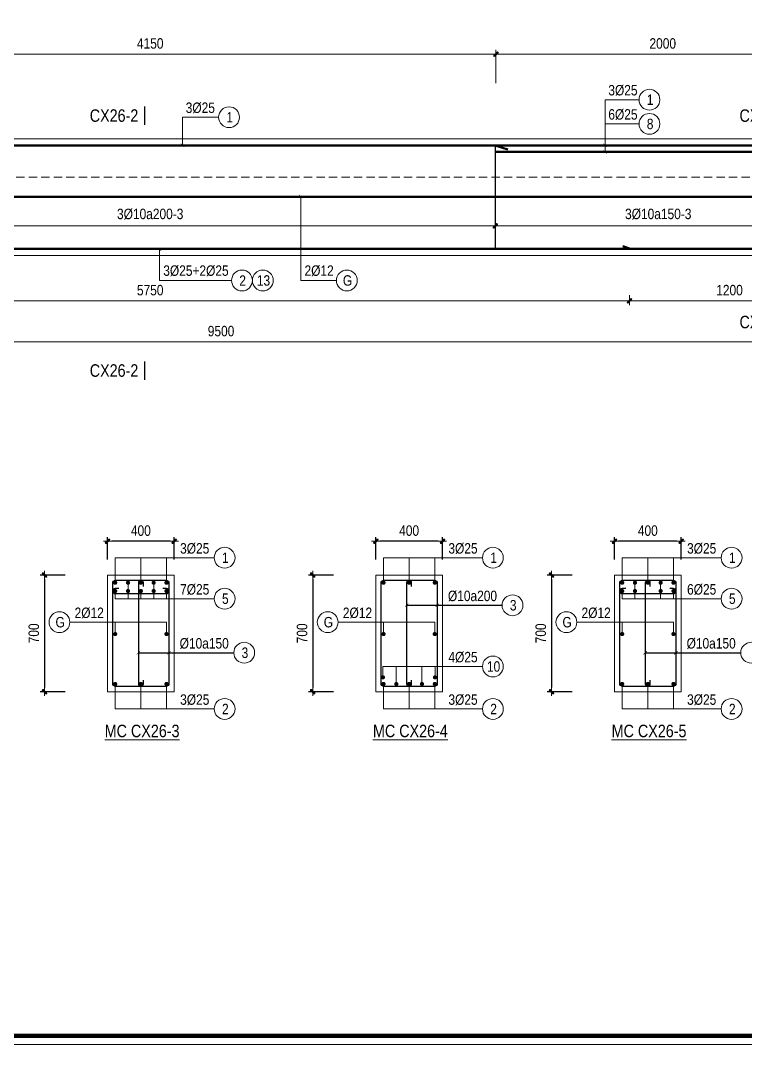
# Model space of a CAD drawing. Header units: millimetres. Extents: x 397144 to 8960116, y 345581 to 674207.
# Drawn here: x 4965183 to 4969532, y 602485 to 608630 of the extents above; entities that cross this region are included whole.
import ezdxf
from ezdxf.enums import TextEntityAlignment as Align
from ezdxf.xclip import XClip

# ---------------------------------------------------------------- set-up
doc = ezdxf.new("R2010")
doc.units = ezdxf.units.MM
doc.header["$XCLIPFRAME"] = 0
doc.header["$PDSIZE"] = -10
doc.linetypes.add('HIDDEN', pattern=[0.375, 0.25, -0.125])
doc.layers.get('0').update_dxf_attribs({"linetype": 'CONTINUOUS'})
doc.layers.get('Defpoints').update_dxf_attribs({"color": 12, "linetype": 'CONTINUOUS'})
for name, color, linetype, lineweight in [('CDAI', 8, 'CONTINUOUS', 30), ('CTHEP', 2, 'CONTINUOUS', 50), ('DBAO', 3, 'CONTINUOUS', 20), ('DGIONG', 4, 'CONTINUOUS', 13), ('KTH', 150, 'CONTINUOUS', 5), ('Net khuat', 8, 'HIDDEN', 13), ('STICK', 1, 'CONTINUOUS', 9), ('TEXT', 7, 'CONTINUOUS', 15)]:
    doc.layers.add(name, color=color, linetype=linetype, lineweight=lineweight)
doc.styles.add('Star-HelCon', font='VHELVCN_0.TTF')
doc.styles.add('TTP-HelCon', font='VHELVCN_0.TTF')
doc.styles.add('VNI-HELVE-CONDENSE', font='VHELVCN_0.TTF')
doc.dimstyles.new('kc-25', dxfattribs={"dimtxt": 62.5, "dimasz": 20, "dimexe": 20, "dimexo": 50, "dimgap": 25, "dimtad": 3, "dimdec": 0, "dimzin": 0, "dimdsep": 46, "dimtxsty": 'VNI-HELVE-CONDENSE', "dimblk": 'DIM', "dimcen": 2.5, "dimclrd": 256, "dimclre": 154, "dimclrt": 7, "dimaunit": 1, "dimadec": 0, "dimazin": 0, "dimtfac": 1, "dimtdec": 0, "dimtix": 1, "dimtmove": 0, "dimatfit": 3, "dimldrblk": 'DOT', "dimfxl": 1, "dimtolj": 1, "dimtzin": 0, "dimarcsym": 0})
doc.dimstyles.new('TTP-25', dxfattribs={"dimscale": 25, "dimtxt": 2.5, "dimasz": 1, "dimexe": 1, "dimexo": 1, "dimgap": 0.09, "dimtad": 0, "dimdec": 4, "dimrnd": 5, "dimzin": 9, "dimdsep": 46, "dimtxsty": 'TTP-HelCon', "dimblk": 'Stick1', "dimcen": 0.09, "dimdle": 1.5, "dimclrd": 256, "dimclre": 256, "dimclrt": 7, "dimadec": 0, "dimazin": 0, "dimtfac": 1, "dimtdec": 4, "dimtmove": 0, "dimatfit": 3, "dimldrblk": '_ArchTick1', "dimfxl": 1, "dimtvp": 1, "dimtolj": 1, "dimtzin": 0, "dimarcsym": 0})

# ---------------------------------------------------------------- blocks, each defined once
blk = doc.blocks.new('CHG_XX_Khung ten')
blk.add_lwpolyline([(15, 579), (826, 579), (826, 15), (15, 15)], close=True)
at = {"color": 4, "linetype": 'Continuous', "const_width": 1}
blk.add_lwpolyline([(17, 577), (824, 577), (824, 17), (17, 17)], close=True, dxfattribs=at)
blk = doc.blocks.new('Stick1')
at = {"layer": 'STICK'}
h = blk.add_hatch(color=256, dxfattribs=at)
edge = h.paths.add_edge_path()
edge.add_line((0.3, 0.5), (-0.5, -0.3))
edge.add_arc((-0.4, -0.4), 0.141, 135, 315)
edge.add_line((-0.3, -0.5), (0.5, 0.3))
edge.add_arc((0.4, 0.4), 0.141, 315, 495)
blk.add_line((1, 0), (-1, 0), dxfattribs=at)
blk.add_lwpolyline([(0.3, 0.5), (-0.5, -0.3, 1), (-0.3, -0.5), (0.5, 0.3, 1), (0.3, 0.5, 1)], format="xyb", dxfattribs=at)
blk = doc.blocks.new('*D1472')
at = {"layer": 'Defpoints', "color": 0, "ltscale": 500, "transparency": 16777216}
for p in [(4965705.2, 605504.8), (4965705.2, 605371.5), (4966105.2, 605371.5)]:
    blk.add_point(p, dxfattribs=at)
at = {"layer": 'KTH', "lineweight": -2, "ltscale": 500, "transparency": 16777216}
for p, q in [((4965705.2, 605396.5), (4965705.2, 605529.8)), ((4966105.2, 605396.5), (4966105.2, 605529.8)), ((4966080.2, 605504.8), (4965730.2, 605504.8))]:
    blk.add_line(p, q, dxfattribs=at)
at = {"layer": 'KTH', "lineweight": -2, "ltscale": 500, "transparency": 16777216, "xscale": 25, "yscale": 25, "zscale": 25, "rotation": 180}
blk.add_blockref('Stick1', (4965705.2, 605504.8), dxfattribs=at)
at = {"layer": 'KTH', "lineweight": -2, "ltscale": 500, "transparency": 16777216, "xscale": 25, "yscale": 25, "zscale": 25}
blk.add_blockref('Stick1', (4966105.2, 605504.8), dxfattribs=at)
at = {"layer": 'KTH', "color": 7, "ltscale": 500, "transparency": 16777216, "insert": (4965905.2, 605568.6), "char_height": 62.5, "attachment_point": 5, "style": 'TTP-HelCon'}
blk.add_mtext('\\A1;400', dxfattribs=at)
blk = doc.blocks.new('_ArchTick1')
at = {"color": 0, "const_width": 3.81}
blk.add_lwpolyline([(-12.7, -12.7), (12.7, 12.7)], dxfattribs=at)
blk = doc.blocks.new('*D1473')
at = {"layer": 'Defpoints', "color": 0, "ltscale": 500, "transparency": 16777216}
for p in [(4965476.8, 605302.5), (4965327, 604602.5), (4965476.8, 604602.5)]:
    blk.add_point(p, dxfattribs=at)
at = {"layer": 'KTH', "lineweight": -2, "ltscale": 500, "transparency": 16777216}
for p, q in [((4965451.8, 605302.5), (4965302, 605302.5)), ((4965327, 605277.5), (4965327, 604627.5)), ((4965451.8, 604602.5), (4965302, 604602.5))]:
    blk.add_line(p, q, dxfattribs=at)
at = {"layer": 'KTH', "lineweight": -2, "ltscale": 500, "transparency": 16777216, "xscale": 25, "yscale": 25, "zscale": 25}
for p, rotation in [((4965327, 605302.5), 90), ((4965327, 604602.5), 270)]:
    blk.add_blockref('Stick1', p, dxfattribs=dict(at, rotation=rotation))
at = {"layer": 'KTH', "color": 7, "ltscale": 500, "transparency": 16777216, "insert": (4965263.1, 604952.5), "char_height": 62.5, "attachment_point": 5, "rotation": 90, "style": 'TTP-HelCon'}
blk.add_mtext('\\A1;700', dxfattribs=at)
blk = doc.blocks.new('DIM')
h = blk.add_hatch(color=1)
h.paths.add_polyline_path([(0.49, 0.29, 1), (0.29, 0.49), (-0.19, 0), (0.19, 0)])
h.paths.add_polyline_path([(0.19, 0), (-0.19, 0), (-0.49, -0.29, 1), (-0.29, -0.49)])
at = {"color": 9}
for p, q in [((-0.19, 0), (-1.5, 0)), ((0.19, 0), (1.5, 0))]:
    blk.add_line(p, q, dxfattribs=at)
at = {"color": 1}
for p, q in [((-0.49, -0.29), (0.29, 0.49)), ((-0.29, -0.49), (0.49, 0.29)), ((-0.19, 0), (0.19, 0))]:
    blk.add_line(p, q, dxfattribs=at)
blk.add_arc((-0.39, -0.39), 0.138, 135, 315, dxfattribs=at)
blk = doc.blocks.new('*D1474')
at = {"layer": 'Defpoints', "color": 0, "ltscale": 500, "transparency": 16777216}
for p in [(4968746.1, 605504.8), (4968746.1, 605371.5), (4969146.1, 605371.5)]:
    blk.add_point(p, dxfattribs=at)
at = {"layer": 'KTH', "lineweight": -2, "ltscale": 500, "transparency": 16777216}
for p, q in [((4968746.1, 605396.5), (4968746.1, 605529.8)), ((4969146.1, 605396.5), (4969146.1, 605529.8)), ((4969121.1, 605504.8), (4968771.1, 605504.8))]:
    blk.add_line(p, q, dxfattribs=at)
at = {"layer": 'KTH', "lineweight": -2, "ltscale": 500, "transparency": 16777216, "xscale": 25, "yscale": 25, "zscale": 25, "rotation": 180}
blk.add_blockref('Stick1', (4968746.1, 605504.8), dxfattribs=at)
at = {"layer": 'KTH', "lineweight": -2, "ltscale": 500, "transparency": 16777216, "xscale": 25, "yscale": 25, "zscale": 25}
blk.add_blockref('Stick1', (4969146.1, 605504.8), dxfattribs=at)
at = {"layer": 'KTH', "color": 7, "ltscale": 500, "transparency": 16777216, "insert": (4968946.1, 605568.6), "char_height": 62.5, "attachment_point": 5, "style": 'TTP-HelCon'}
blk.add_mtext('\\A1;400', dxfattribs=at)
blk = doc.blocks.new('*D1475')
at = {"layer": 'Defpoints', "color": 0, "ltscale": 500, "transparency": 16777216}
for p in [(4968517.7, 605302.5), (4968367.9, 604602.5), (4968517.7, 604602.5)]:
    blk.add_point(p, dxfattribs=at)
at = {"layer": 'KTH', "lineweight": -2, "ltscale": 500, "transparency": 16777216}
for p, q in [((4968492.7, 605302.5), (4968342.9, 605302.5)), ((4968367.9, 605277.5), (4968367.9, 604627.5)), ((4968492.7, 604602.5), (4968342.9, 604602.5))]:
    blk.add_line(p, q, dxfattribs=at)
at = {"layer": 'KTH', "lineweight": -2, "ltscale": 500, "transparency": 16777216, "xscale": 25, "yscale": 25, "zscale": 25}
for p, rotation in [((4968367.9, 605302.5), 90), ((4968367.9, 604602.5), 270)]:
    blk.add_blockref('Stick1', p, dxfattribs=dict(at, rotation=rotation))
at = {"layer": 'KTH', "color": 7, "ltscale": 500, "transparency": 16777216, "insert": (4968304, 604952.5), "char_height": 62.5, "attachment_point": 5, "rotation": 90, "style": 'TTP-HelCon'}
blk.add_mtext('\\A1;700', dxfattribs=at)
blk = doc.blocks.new('*D8526')
at = {"layer": 'Defpoints', "color": 0, "transparency": 16777216}
for p in [(5088351.6, 546752.8), (5090306.6, 546670.4), (5088351.6, 546612.9)]:
    blk.add_point(p, dxfattribs=at)
at = {"layer": 'KTH', "lineweight": -2, "transparency": 16777216}
for p, q in [((5088351.6, 546727.8), (5088351.6, 546587.9)), ((5090281.6, 546612.9), (5088376.6, 546612.9)), ((5090306.6, 546645.4), (5090306.6, 546587.9))]:
    blk.add_line(p, q, dxfattribs=at)
at = {"layer": 'KTH', "lineweight": -2, "transparency": 16777216, "xscale": 25, "yscale": 25, "zscale": 25, "rotation": 180}
blk.add_blockref('Stick1', (5088351.6, 546612.9), dxfattribs=at)
at = {"layer": 'KTH', "lineweight": -2, "transparency": 16777216, "xscale": 25, "yscale": 25, "zscale": 25}
blk.add_blockref('Stick1', (5090306.6, 546612.9), dxfattribs=at)
at = {"layer": 'KTH', "color": 7, "transparency": 16777216, "insert": (5089329.1, 546682.8), "char_height": 62.5, "attachment_point": 5, "style": 'TTP-HelCon'}
blk.add_mtext('\\A1;3Þ10a150-3', dxfattribs=at)
blk = doc.blocks.new('*D8533')
at = {"layer": 'Defpoints', "color": 0, "transparency": 16777216}
for p in [(5090356.6, 547642.7), (5088355.6, 547453.7), (5090356.6, 547453.7)]:
    blk.add_point(p, dxfattribs=at)
at = {"layer": 'KTH', "lineweight": -2, "transparency": 16777216}
for p, q in [((5088355.6, 547478.7), (5088355.6, 547667.7)), ((5088380.6, 547642.7), (5090331.6, 547642.7)), ((5090356.6, 547478.7), (5090356.6, 547667.7))]:
    blk.add_line(p, q, dxfattribs=at)
at = {"layer": 'KTH', "lineweight": -2, "transparency": 16777216, "xscale": 25, "yscale": 25, "zscale": 25, "rotation": 180}
blk.add_blockref('Stick1', (5088355.6, 547642.7), dxfattribs=at)
at = {"layer": 'KTH', "lineweight": -2, "transparency": 16777216, "xscale": 25, "yscale": 25, "zscale": 25}
blk.add_blockref('Stick1', (5090356.6, 547642.7), dxfattribs=at)
at = {"layer": 'KTH', "color": 7, "transparency": 16777216, "insert": (5089356.1, 547706.5), "char_height": 62.5, "attachment_point": 5, "style": 'TTP-HelCon'}
blk.add_mtext('\\A1;2000', dxfattribs=at)
blk = doc.blocks.new('*D8537')
at = {"layer": 'Defpoints', "color": 0, "transparency": 16777216}
for p in [(5084211.6, 546752.9), (5088351.6, 546752.8), (5088351.6, 546612.8)]:
    blk.add_point(p, dxfattribs=at)
at = {"layer": 'KTH', "lineweight": -2, "transparency": 16777216}
for p, q in [((5084211.6, 546727.9), (5084211.6, 546587.8)), ((5088351.6, 546727.8), (5088351.6, 546587.8)), ((5084236.6, 546612.8), (5088326.6, 546612.8))]:
    blk.add_line(p, q, dxfattribs=at)
at = {"layer": 'KTH', "lineweight": -2, "transparency": 16777216, "xscale": 25, "yscale": 25, "zscale": 25, "rotation": 180}
blk.add_blockref('Stick1', (5084211.6, 546612.8), dxfattribs=at)
at = {"layer": 'KTH', "lineweight": -2, "transparency": 16777216, "xscale": 25, "yscale": 25, "zscale": 25}
blk.add_blockref('Stick1', (5088351.6, 546612.8), dxfattribs=at)
at = {"layer": 'KTH', "color": 7, "transparency": 16777216, "insert": (5086281.6, 546682.7), "char_height": 62.5, "attachment_point": 5, "style": 'TTP-HelCon'}
blk.add_mtext('\\A1;3Þ10a200-3', dxfattribs=at)
blk = doc.blocks.new('*D8539')
at = {"layer": 'Defpoints', "color": 0, "transparency": 16777216}
for p in [(5088355.6, 547642.8), (5084207.6, 547453.8), (5088355.6, 547442.8)]:
    blk.add_point(p, dxfattribs=at)
at = {"layer": 'KTH', "lineweight": -2, "transparency": 16777216}
for p, q in [((5084207.6, 547478.8), (5084207.6, 547667.8)), ((5084232.6, 547642.8), (5088330.6, 547642.8)), ((5088355.6, 547467.8), (5088355.6, 547667.8))]:
    blk.add_line(p, q, dxfattribs=at)
at = {"layer": 'KTH', "lineweight": -2, "transparency": 16777216, "xscale": 25, "yscale": 25, "zscale": 25, "rotation": 180}
blk.add_blockref('Stick1', (5084207.6, 547642.8), dxfattribs=at)
at = {"layer": 'KTH', "lineweight": -2, "transparency": 16777216, "xscale": 25, "yscale": 25, "zscale": 25}
blk.add_blockref('Stick1', (5088355.6, 547642.8), dxfattribs=at)
at = {"layer": 'KTH', "color": 7, "transparency": 16777216, "insert": (5086281.6, 547706.6), "char_height": 62.5, "attachment_point": 5, "style": 'TTP-HelCon'}
blk.add_mtext('\\A1;4150', dxfattribs=at)
blk = doc.blocks.new('*D1582')
at = {"layer": 'Defpoints', "color": 0, "transparency": 16777216}
for p in [(5091456.6, 546114.4), (5081956.6, 546013.3), (5091456.6, 545916.4)]:
    blk.add_point(p, dxfattribs=at)
at = {"layer": 'KTH', "lineweight": -2, "transparency": 16777216}
for p, q in [((5091456.6, 546089.4), (5091456.6, 545891.4)), ((5081956.6, 545988.3), (5081956.6, 545891.4)), ((5081981.6, 545916.4), (5091431.6, 545916.4))]:
    blk.add_line(p, q, dxfattribs=at)
at = {"layer": 'KTH', "lineweight": -2, "transparency": 16777216, "xscale": 25, "yscale": 25, "zscale": 25, "rotation": 180}
blk.add_blockref('Stick1', (5081956.6, 545916.4), dxfattribs=at)
at = {"layer": 'KTH', "lineweight": -2, "transparency": 16777216, "xscale": 25, "yscale": 25, "zscale": 25}
blk.add_blockref('Stick1', (5091456.6, 545916.4), dxfattribs=at)
at = {"layer": 'KTH', "color": 7, "transparency": 16777216, "insert": (5086706.6, 545980.3), "char_height": 62.5, "attachment_point": 5, "style": 'TTP-HelCon'}
blk.add_mtext('\\A1;9500', dxfattribs=at)
blk = doc.blocks.new('*D8545')
at = {"layer": 'Defpoints', "color": 0, "transparency": 16777216}
for p in [(5090356.6, 546436.6), (5089156.6, 546222.3), (5089156.6, 546162.4)]:
    blk.add_point(p, dxfattribs=at)
at = {"layer": 'KTH', "lineweight": -2, "transparency": 16777216}
for p, q in [((5090356.6, 546411.6), (5090356.6, 546137.4)), ((5089156.6, 546197.3), (5089156.6, 546137.4)), ((5090331.6, 546162.4), (5089181.6, 546162.4))]:
    blk.add_line(p, q, dxfattribs=at)
at = {"layer": 'KTH', "lineweight": -2, "transparency": 16777216, "xscale": 25, "yscale": 25, "zscale": 25, "rotation": 180}
blk.add_blockref('Stick1', (5089156.6, 546162.4), dxfattribs=at)
at = {"layer": 'KTH', "lineweight": -2, "transparency": 16777216, "xscale": 25, "yscale": 25, "zscale": 25}
blk.add_blockref('Stick1', (5090356.6, 546162.4), dxfattribs=at)
at = {"layer": 'KTH', "color": 7, "transparency": 16777216, "insert": (5089756.6, 546226.2), "char_height": 62.5, "attachment_point": 5, "style": 'TTP-HelCon'}
blk.add_mtext('\\A1;1200', dxfattribs=at)
blk = doc.blocks.new('*D8546')
at = {"layer": 'Defpoints', "color": 0, "transparency": 16777216}
for p in [(5083406.6, 546222.3), (5089156.6, 546197.3), (5089156.6, 546162.3)]:
    blk.add_point(p, dxfattribs=at)
at = {"layer": 'KTH', "lineweight": -2, "transparency": 16777216}
for p, q in [((5083406.6, 546197.3), (5083406.6, 546137.3)), ((5089156.6, 546172.3), (5089156.6, 546137.3)), ((5083431.6, 546162.3), (5089131.6, 546162.3))]:
    blk.add_line(p, q, dxfattribs=at)
at = {"layer": 'KTH', "lineweight": -2, "transparency": 16777216, "xscale": 25, "yscale": 25, "zscale": 25, "rotation": 180}
blk.add_blockref('Stick1', (5083406.6, 546162.3), dxfattribs=at)
at = {"layer": 'KTH', "lineweight": -2, "transparency": 16777216, "xscale": 25, "yscale": 25, "zscale": 25}
blk.add_blockref('Stick1', (5089156.6, 546162.3), dxfattribs=at)
at = {"layer": 'KTH', "color": 7, "transparency": 16777216, "insert": (5086281.6, 546226.1), "char_height": 62.5, "attachment_point": 5, "style": 'TTP-HelCon'}
blk.add_mtext('\\A1;5750', dxfattribs=at)
blk = doc.blocks.new('MC')
at = {"layer": 'CTHEP', "const_width": 10}
blk.add_lwpolyline([(0, 150), (0, 0)], dxfattribs=at)
at = {"layer": 'TEXT', "style": 'TTP-HelCon'}
blk.add_attdef('A', text='', height=100, dxfattribs=at).set_placement((-50, 25.5), align=Align.RIGHT)
blk = doc.blocks.new('CX28')
at = {"layer": 'CTHEP'}
blk.add_line((5053030.18222, 532731.7149), (5097531.87558, 532731.66677), dxfattribs=at)
for points in [[(5097715.24036, 532412.46726), (5097715.24036, 533040.65447), (5052876.45717, 533040.71921), (5052876.45717, 532414.45672)], [(5052911.67392, 532795.12013), (5052911.67392, 532418.73006), (5052911.67392, 532418.73006), (5053145.32759, 532418.707), (5068846.45578, 532418.67871), (5069420.50128, 532418.67683), (5097679.69928, 532418.65468), (5097679.69928, 532941.5302)]]:
    blk.add_lwpolyline(points, dxfattribs=at)
at = {"layer": 'DBAO'}
for points in [[(5052846.45717, 532059.7268), (5052846.45717, 533079.88995), (5068994.36202, 533079.65089)], [(5090646.45856, 532379.61946), (5097745.24037, 532379.61208), (5097745.24037, 533079.60878), (5068994.36202, 533079.65363)], [(5053146.45717, 532059.72297), (5053146.45717, 532379.69716), (5068846.45578, 532379.65466), (5068846.45578, 532059.65466)]]:
    blk.add_lwpolyline(points, dxfattribs=at)
at = {"layer": 'Net khuat', "ltscale": 200}
blk.add_lwpolyline([(5052846.45717, 532849.73002), (5097745.24037, 532849.73002)], dxfattribs=at)
blk = doc.blocks.new('*D8524')
at = {"layer": 'Defpoints', "color": 0, "ltscale": 500, "transparency": 16777216}
for p in [(4967314.4, 605504.8), (4967314.4, 605371.5), (4967714.4, 605371.5)]:
    blk.add_point(p, dxfattribs=at)
at = {"layer": 'KTH', "lineweight": -2, "ltscale": 500, "transparency": 16777216}
for p, q in [((4967314.4, 605396.5), (4967314.4, 605529.8)), ((4967714.4, 605396.5), (4967714.4, 605529.8)), ((4967689.4, 605504.8), (4967339.4, 605504.8))]:
    blk.add_line(p, q, dxfattribs=at)
at = {"layer": 'KTH', "lineweight": -2, "ltscale": 500, "transparency": 16777216, "xscale": 25, "yscale": 25, "zscale": 25, "rotation": 180}
blk.add_blockref('Stick1', (4967314.4, 605504.8), dxfattribs=at)
at = {"layer": 'KTH', "lineweight": -2, "ltscale": 500, "transparency": 16777216, "xscale": 25, "yscale": 25, "zscale": 25}
blk.add_blockref('Stick1', (4967714.4, 605504.8), dxfattribs=at)
at = {"layer": 'KTH', "color": 7, "ltscale": 500, "transparency": 16777216, "insert": (4967514.4, 605568.6), "char_height": 62.5, "attachment_point": 5, "style": 'TTP-HelCon'}
blk.add_mtext('\\A1;400', dxfattribs=at)
blk = doc.blocks.new('*D8525')
at = {"layer": 'Defpoints', "color": 0, "ltscale": 500, "transparency": 16777216}
for p in [(4967086, 605302.5), (4966936.2, 604602.5), (4967086, 604602.5)]:
    blk.add_point(p, dxfattribs=at)
at = {"layer": 'KTH', "lineweight": -2, "ltscale": 500, "transparency": 16777216}
for p, q in [((4967061, 605302.5), (4966911.2, 605302.5)), ((4966936.2, 605277.5), (4966936.2, 604627.5)), ((4967061, 604602.5), (4966911.2, 604602.5))]:
    blk.add_line(p, q, dxfattribs=at)
at = {"layer": 'KTH', "lineweight": -2, "ltscale": 500, "transparency": 16777216, "xscale": 25, "yscale": 25, "zscale": 25}
for p, rotation in [((4966936.2, 605302.5), 90), ((4966936.2, 604602.5), 270)]:
    blk.add_blockref('Stick1', p, dxfattribs=dict(at, rotation=rotation))
at = {"layer": 'KTH', "color": 7, "ltscale": 500, "transparency": 16777216, "insert": (4966872.4, 604952.5), "char_height": 62.5, "attachment_point": 5, "rotation": 90, "style": 'TTP-HelCon'}
blk.add_mtext('\\A1;700', dxfattribs=at)
blk = doc.blocks.new('CX26')
at = {"layer": 'CDAI', "ltscale": 52.5}
blk.add_line((5088351.60281, 547099.4025), (5088351.60281, 546473.4315), dxfattribs=at)
at = {"layer": 'CTHEP'}
for p, q in [((5088426.60281, 547070.4025), (5088351.60281, 547095.4025)), ((5088355.64229, 547055.46147), (5092655.60421, 547055.46147)), ((5058990.32788, 546786.46273), (5097842.02123, 546786.41461)), ((5089156.60281, 546475.59019), (5089117.10382, 546491.28206))]:
    blk.add_line(p, q, dxfattribs=at)
for points in [[(5098025.38601, 546467.2151), (5098025.38601, 547095.40231), (5058836.60282, 547095.46705), (5058836.60282, 546469.20456)], [(5058871.81958, 546849.86797), (5058871.81958, 546473.47789), (5058871.81958, 546473.47789), (5059405.47064, 546473.45484), (5065606.60282, 546473.42655), (5066180.64833, 546473.42466), (5097991.31059, 546473.40252), (5097991.31059, 546996.27803)]]:
    blk.add_lwpolyline(points, dxfattribs=at)
at = {"layer": 'DBAO'}
for points in [[(5090956.60421, 546434.3673), (5098055.38602, 546434.35991), (5098055.38602, 547134.35662), (5065754.50907, 547134.40146)], [(5082206.60421, 546434.37763), (5090356.60281, 546434.36806)]]:
    blk.add_lwpolyline(points, dxfattribs=at)
at = {"layer": 'DGIONG'}
for centre in [(5089276.19565, 547369.27902), (5086754.60404, 547263.98696), (5089276.19565, 547223.98002), (5086832.03064, 546284.52653), (5086957.03064, 546284.52653), (5087461.02648, 546284.4819)]:
    blk.add_circle(centre, 62.5, dxfattribs=at)
at = {"layer": 'Net khuat', "ltscale": 200}
blk.add_lwpolyline([(5058806.60282, 546904.47786), (5098055.38602, 546904.47786)], dxfattribs=at)
at = {"xscale": 0.75, "yscale": 0.75, "zscale": 0.75}
for p, values in [((5086247.72413, 547217.35449), {'A': 'CX26-2'}), ((5090145.15679, 547217.35449), {'A': 'CX26-5'}), ((5090145.15679, 545978.61334), {'A': 'CX26-2'}), ((5086247.72413, 545687.54158), {'A': 'CX26-2'})]:
    blk.add_blockref('MC', p, dxfattribs=at).add_auto_attribs(values)
at = {"layer": 'TEXT', "style": 'TTP-HelCon'}
for s, p in [('3Þ25', (5089029.6856, 547395.13197)), ('3Þ25', (5086494.48015, 547289.83991, 0)), ('6Þ25', (5089029.6856, 547249.83297)), ('3Þ25+2Þ25', (5086359.95352, 546312.42359, 0)), ('2Þ12', (5087207.21861, 546312.37895, 0))]:
    blk.add_text(s, height=62.5, dxfattribs=at).set_placement(p)
at = {"layer": 'TEXT', "style": 'Star-HelCon'}
for s, p in [('1', (5089280.36232, 547369.27902)), ('1', (5086758.77071, 547263.98696)), ('8', (5089280.36232, 547223.98002)), ('2', (5086836.19731, 546284.52653)), ('13', (5086961.19731, 546284.52653)), ('G', (5087465.19314, 546284.4819))]:
    blk.add_text(s, height=62.5, dxfattribs=at).set_placement(p, align=Align.MIDDLE)
at = {"layer": 'KTH'}
for base, p1, p2, picture, middle in [((5088355.60281, 547642.77608), (5084207.60022, 547453.77225), (5088355.60281, 547442.79301), '*D8539', (5086281.60152, 547706.60941)), ((5090356.60281, 547642.70395), (5088355.60281, 547453.70011), (5090356.60281, 547453.70011), '*D8533', (5089356.10281, 547706.53728)), ((5089156.60281, 546162.3817), (5090356.60281, 546436.56757), (5089156.60281, 546222.33288), '*D8545', (5089756.60281, 546226.21503)), ((5091456.60281, 545916.41758), (5081956.60281, 546013.26876), (5091456.60281, 546114.40058), '*D1582', (5086706.60281, 545980.25091))]:
    dim = blk.add_linear_dim(base=base, p1=p1, p2=p2, angle=180, dimstyle='TTP-25', override={"dimtmove": 1}, dxfattribs=at)
    dim.commit()
    dim.dimension.update_dxf_attribs({"geometry": picture, "text_midpoint": middle})
dim = blk.add_linear_dim(base=(5088351.60281, 546612.82309), p1=(5084211.60022, 546752.91162), p2=(5088351.60281, 546752.84332), text='3Þ10a200-3', dimstyle='TTP-25', override={"dimtmove": 1}, dxfattribs=at)
dim.commit()
dim.dimension.update_dxf_attribs({"geometry": '*D8537', "text_midpoint": (5086281.60152, 546682.73975)})
dim = blk.add_linear_dim(base=(5088351.60281, 546612.89844), p1=(5090306.60281, 546670.37179), p2=(5088351.60281, 546752.84332), angle=180, text='3Þ10a150-3', dimstyle='TTP-25', override={"dimtmove": 1}, dxfattribs=at)
dim.commit()
dim.dimension.update_dxf_attribs({"geometry": '*D8526', "text_midpoint": (5089329.10281, 546682.81511)})
dim = blk.add_linear_dim(base=(5089156.60281, 546162.30573), p1=(5083406.60421, 546222.25691), p2=(5089156.60281, 546197.25691), dimstyle='TTP-25', override={"dimtmove": 1}, dxfattribs=at)
dim.commit()
dim.dimension.update_dxf_attribs({"geometry": '*D8546', "text_midpoint": (5086281.60351, 546226.13907)})
at = {"layer": 'DGIONG'}
for points in [[(5089011.17383, 547095.47091), (5089011.17357, 547369.27902), (5089213.69565, 547369.27902)], [(5086475.96839, 547095.47786), (5086475.96812, 547263.98696), (5086692.10404, 547263.98696)], [(5089011.17348, 547055.47091), (5089011.17322, 547223.98002), (5089213.6953, 547223.98002)], [(5087184.20843, 546788.52647), (5087184.20658, 546284.4819), (5087398.52648, 546284.4819)], [(5086336.94175, 546471.57079), (5086336.94148, 546284.52653), (5086769.53064, 546284.52653)]]:
    blk.add_leader(points, dimstyle='kc-25', override={"dimtad": 0, "dimldrblk": 'ArchTick', "dimfxl": 100, "dimarcsym": 1}, dxfattribs=at)

msp = doc.modelspace()

# ---------------------------------------------------------------- block references
at = {"layer": 'DBAO'}
ref = msp.add_blockref('CX28', (-92613.77133, 74707.18727), dxfattribs=at)
XClip(ref).set_block_clipping_path([(5068715.8839562088, 531416.7996376278), (5082106.5128446845, 533729.3399608198)])
ref = msp.add_blockref('CX28', (-105064.3371, 71864.5285), dxfattribs=at)
XClip(ref).set_block_clipping_path([(5081149.0594110629, 531411.0019548647), (5097865.1793135181, 533729.3399608198)])
at = {"layer": 'KTH', "ltscale": 0.8, "xscale": 25.92478421702978, "yscale": 25.92478421702978, "zscale": 25.92478421702978}
msp.add_blockref('CHG_XX_Khung ten', (4953653.34321, 602096.26671), dxfattribs=at)

# ---------------------------------------------------------------- next in the draw order: linework, layer by layer
at = {"layer": 'CDAI'}
for points in [[(4965755.16356, 605271.26108), (4966055.16356, 605271.26108, -0.4142135624), (4966073.91356, 605252.51108), (4966073.91356, 604652.51108, -0.4142135624), (4966055.16356, 604633.76108), (4965755.16356, 604633.76108, -0.4142135624), (4965736.41356, 604652.51108), (4965736.41356, 605252.51108, -0.4142135624)], [(4967364.40387, 605271.26108), (4967664.40387, 605271.26108, -0.4142135624), (4967683.15387, 605252.51108), (4967683.15387, 604652.51108, -0.4142135624), (4967664.40387, 604633.76108), (4967364.40387, 604633.76108, -0.4142135624), (4967345.65387, 604652.51108), (4967345.65387, 605252.51108, -0.4142135624)], [(4968796.0829, 605271.26108), (4969096.0829, 605271.26108, -0.4142135624), (4969114.8329, 605252.51108), (4969114.8329, 604652.51108, -0.4142135624), (4969096.0829, 604633.76108), (4968796.0829, 604633.76108, -0.4142135624), (4968777.3329, 604652.51108), (4968777.3329, 605252.51108, -0.4142135624)]]:
    msp.add_lwpolyline(points, format="xyb", close=True, dxfattribs=at)
for points in [[(4965773.33355, 605221.26108), (4965751.41356, 605221.26108, 0.4142135624), (4965736.41356, 605206.26108), (4965736.41356, 605206.26108, 0.4142135624), (4965751.41356, 605191.26108), (4966058.91356, 605191.26108, 0.4142135624), (4966073.91356, 605206.26108), (4966073.91356, 605206.26108, 0.4142135624), (4966058.91356, 605221.26108), (4966036.99357, 605221.26108)], [(4965920.16356, 605234.34109), (4965920.16356, 605256.26108, 0.4142135624), (4965905.16356, 605271.26108), (4965905.16356, 605271.26108, 0.4142135624), (4965890.16356, 605256.26108), (4965890.16356, 604648.76108, 0.4142135624), (4965905.16356, 604633.76108), (4965905.16356, 604633.76108, 0.4142135624), (4965920.16356, 604648.76108), (4965920.16356, 604670.68107)], [(4967529.40387, 605234.34109), (4967529.40387, 605256.26108, 0.4142135624), (4967514.40387, 605271.26108), (4967514.40387, 605271.26108, 0.4142135624), (4967499.40387, 605256.26108), (4967499.40387, 604648.76108, 0.4142135624), (4967514.40387, 604633.76108), (4967514.40387, 604633.76108, 0.4142135624), (4967529.40387, 604648.76108), (4967529.40387, 604670.68107)], [(4968814.25289, 605221.26108), (4968792.3329, 605221.26108, 0.4142135624), (4968777.3329, 605206.26108), (4968777.3329, 605206.26108, 0.4142135624), (4968792.3329, 605191.26108), (4969099.8329, 605191.26108, 0.4142135624), (4969114.8329, 605206.26108), (4969114.8329, 605206.26108, 0.4142135624), (4969099.8329, 605221.26108), (4969077.91291, 605221.26108)], [(4968961.0829, 605234.34109), (4968961.0829, 605256.26108, 0.4142135624), (4968946.0829, 605271.26108), (4968946.0829, 605271.26108, 0.4142135624), (4968931.0829, 605256.26108), (4968931.0829, 604648.76108, 0.4142135624), (4968946.0829, 604633.76108), (4968946.0829, 604633.76108, 0.4142135624), (4968961.0829, 604648.76108), (4968961.0829, 604670.68107)]]:
    msp.add_lwpolyline(points, format="xyb", dxfattribs=at)
at = {"layer": 'CTHEP', "const_width": 12.5}
for points in [[(4965745.16356, 605256.26108, 1), (4965757.66356, 605256.26108, 1)], [(4965822.03856, 605256.26108, 1), (4965834.53856, 605256.26108, 1)], [(4965898.91356, 605256.26108, 1), (4965911.41356, 605256.26108, 1)], [(4965988.28856, 605256.26108, -1), (4965975.78856, 605256.26108, -1)], [(4966052.66356, 605256.26108, 1), (4966065.16356, 605256.26108, 1)], [(4967354.40387, 605256.26108, 1), (4967366.90387, 605256.26108, 1)], [(4967508.15387, 605256.26108, 1), (4967520.65387, 605256.26108, 1)], [(4967661.90387, 605256.26108, 1), (4967674.40387, 605256.26108, 1)], [(4968786.0829, 605256.26108, 1), (4968798.5829, 605256.26108, 1)], [(4968862.9579, 605256.26108, 1), (4968875.4579, 605256.26108, 1)], [(4968939.8329, 605256.26108, 1), (4968952.3329, 605256.26108, 1)], [(4969029.2079, 605256.26108, -1), (4969016.7079, 605256.26108, -1)], [(4969093.5829, 605256.26108, 1), (4969106.0829, 605256.26108, 1)], [(4965745.16356, 605206.26108, 1), (4965757.66356, 605206.26108, 1)], [(4965822.03856, 605206.26108, 1), (4965834.53856, 605206.26108, 1)], [(4965898.91356, 605206.26108, 1), (4965911.41356, 605206.26108, 1)], [(4965988.28856, 605206.26108, -1), (4965975.78856, 605206.26108, -1)], [(4966052.66356, 605206.26108, 1), (4966065.16356, 605206.26108, 1)], [(4968786.0829, 605206.26108, 1), (4968798.5829, 605206.26108, 1)], [(4968862.9579, 605206.26108, 1), (4968875.4579, 605206.26108, 1)], [(4969029.2079, 605206.26108, -1), (4969016.7079, 605206.26108, -1)], [(4969093.5829, 605206.26108, 1), (4969106.0829, 605206.26108, 1)], [(4965757.66356, 604948.10414, -1), (4965745.16356, 604948.10414, -1)], [(4966065.16356, 604948.10414, -1), (4966052.66356, 604948.10414, -1)], [(4967366.90387, 604948.10414, -1), (4967354.40387, 604948.10414, -1)], [(4967674.40387, 604948.10414, -1), (4967661.90387, 604948.10414, -1)], [(4968798.5829, 604948.10414, -1), (4968786.0829, 604948.10414, -1)], [(4969106.0829, 604948.10414, -1), (4969093.5829, 604948.10414, -1)], [(4967351.20088, 604688.11867, 1), (4967363.70088, 604688.11867, 1)], [(4967663.00002, 604688.11867, 1), (4967675.50002, 604688.11867, 1)], [(4965745.16356, 604648.76108, 1), (4965757.66356, 604648.76108, 1)], [(4965898.91356, 604648.76108, 1), (4965911.41356, 604648.76108, 1)], [(4966052.66356, 604648.76108, 1), (4966065.16356, 604648.76108, 1)], [(4967354.40387, 604648.76108, 1), (4967366.90387, 604648.76108, 1)], [(4967431.27887, 604648.76108, 1), (4967443.77887, 604648.76108, 1)], [(4967508.15387, 604648.76108, 1), (4967520.65387, 604648.76108, 1)], [(4967585.02887, 604648.76108, 1), (4967597.52887, 604648.76108, 1)], [(4967661.90387, 604648.76108, 1), (4967674.40387, 604648.76108, 1)], [(4968786.0829, 604648.76108, 1), (4968798.5829, 604648.76108, 1)], [(4968939.8329, 604648.76108, 1), (4968952.3329, 604648.76108, 1)], [(4969093.5829, 604648.76108, 1), (4969106.0829, 604648.76108, 1)]]:
    msp.add_lwpolyline(points, format="xyb", close=True, dxfattribs=at)
at = {"layer": 'DBAO', "flags": 128}
for points in [[(4965705.16356, 605302.51108), (4966105.16356, 605302.51108)], [(4966105.16356, 605302.51108), (4966105.16356, 604602.51108), (4965705.16356, 604602.51108), (4965705.16356, 605302.51108)], [(4967314.40387, 605302.51108), (4967714.40387, 605302.51108)], [(4967714.40387, 605302.51108), (4967714.40387, 604602.51108), (4967314.40387, 604602.51108), (4967314.40387, 605302.51108)], [(4968746.0829, 605302.51108), (4969146.0829, 605302.51108)], [(4969146.0829, 605302.51108), (4969146.0829, 604602.51108), (4968746.0829, 604602.51108), (4968746.0829, 605302.51108)]]:
    msp.add_lwpolyline(points, dxfattribs=at)
at = {"layer": 'DGIONG'}
for p, q in [((4965751.41356, 605256.26108), (4965751.41356, 605406.26108)), ((4965751.41356, 605406.26108), (4966345.16356, 605406.26108)), ((4965905.16356, 605256.26108), (4965905.16356, 605406.26108)), ((4966058.91356, 605256.26108), (4966058.91356, 605406.26108)), ((4967360.65387, 605256.26108), (4967360.65387, 605406.26108)), ((4967360.65387, 605406.26108), (4967954.40387, 605406.26108)), ((4967514.40387, 605256.26108), (4967514.40387, 605406.26108)), ((4967668.15387, 605256.26108), (4967668.15387, 605406.26108)), ((4968792.3329, 605256.26108), (4968792.3329, 605406.26108)), ((4968792.3329, 605406.26108), (4969386.0829, 605406.26108)), ((4968946.0829, 605256.26108), (4968946.0829, 605406.26108)), ((4969099.8329, 605256.26108), (4969099.8329, 605406.26108)), ((4965828.28856, 605256.26108), (4965828.28856, 605160.21658)), ((4965982.03856, 605256.26108), (4965982.03856, 605160.21658)), ((4968869.2079, 605256.26108), (4968869.2079, 605160.21658)), ((4969022.9579, 605256.26108), (4969022.9579, 605160.21658)), ((4965751.41356, 605206.26108), (4965751.41356, 605160.21658)), ((4965751.41356, 605160.21658), (4966345.16356, 605160.21658)), ((4965905.16356, 605206.26108), (4965905.16356, 605160.21658)), ((4966058.91356, 605206.26108), (4966058.91356, 605160.21658)), ((4968792.3329, 605206.26108), (4968792.3329, 605160.21658)), ((4968792.3329, 605160.21658), (4969386.0829, 605160.21658)), ((4969099.8329, 605206.26108), (4969099.8329, 605160.21658)), ((4966058.91356, 605019.48593), (4965479.36605, 605019.48593)), ((4965751.41356, 604948.10414), (4965751.41356, 605019.48593)), ((4966058.91356, 604948.10414), (4966058.91356, 605019.48593)), ((4967668.15387, 605019.48593), (4967088.60635, 605019.48593)), ((4967360.65387, 604948.10414), (4967360.65387, 605019.48593)), ((4967668.15387, 604948.10414), (4967668.15387, 605019.48593)), ((4969099.8329, 605019.48593), (4968520.28538, 605019.48593)), ((4968792.3329, 604948.10414), (4968792.3329, 605019.48593)), ((4969099.8329, 604948.10414), (4969099.8329, 605019.48593)), ((4967357.45088, 604753.68205), (4967954.40387, 604753.68205)), ((4967357.45088, 604688.11867), (4967357.45088, 604753.68205)), ((4967437.52887, 604648.76108), (4967437.52887, 604753.68205)), ((4967591.27887, 604648.76108), (4967591.27887, 604753.68205)), ((4967670.38224, 604681.24575), (4967670.38224, 604753.68205)), ((4965751.41356, 604498.76108), (4965751.41356, 604648.76108)), ((4965905.16356, 604498.76108), (4965905.16356, 604648.76108)), ((4966058.91356, 604498.76108), (4966058.91356, 604648.76108)), ((4967360.65387, 604498.76108), (4967360.65387, 604648.76108)), ((4967514.40387, 604498.76108), (4967514.40387, 604648.76108)), ((4967668.15387, 604498.76108), (4967668.15387, 604648.76108)), ((4968792.3329, 604498.76108), (4968792.3329, 604648.76108)), ((4968946.0829, 604498.76108), (4968946.0829, 604648.76108)), ((4969099.8329, 604498.76108), (4969099.8329, 604648.76108)), ((4965751.41356, 604498.76108), (4966345.16356, 604498.76108)), ((4967360.65387, 604498.76108), (4967954.40387, 604498.76108)), ((4968792.3329, 604498.76108), (4969386.0829, 604498.76108))]:
    msp.add_line(p, q, dxfattribs=at)
for centre in [(4966407.66356, 605406.26108), (4968016.90387, 605406.26108), (4969448.5829, 605406.26108), (4966407.66356, 605160.21658), (4969448.5829, 605160.21658), (4968134.49177, 605120.95936), (4965416.86605, 605019.48593), (4967026.10635, 605019.48593), (4968457.78538, 605019.48593), (4966525.25147, 604836.32543), (4969566.17081, 604836.32543), (4968016.90387, 604753.68205), (4966407.66356, 604498.76108), (4968016.90387, 604498.76108), (4969448.5829, 604498.76108)]:
    msp.add_circle(centre, 62.5, dxfattribs=at)

# ---------------------------------------------------------------- next in the draw order: block references
at = {"layer": 'DBAO'}
ref = msp.add_blockref('CX26', (-120320.37871, 60785.45379), dxfattribs=at)
XClip(ref).set_block_clipping_path([(5074603.142418419, 545492.2473826082), (5091611.0635461612, 547795.0708696508)])

# ---------------------------------------------------------------- next in the draw order: texts
at = {"layer": 'TEXT', "style": 'TTP-HelCon'}
for s, p in [('3Þ25', (4966140.6219, 605431.26108)), ('3Þ25', (4967749.8622, 605431.26108)), ('3Þ25', (4969181.54123, 605431.26108)), ('7Þ25', (4966140.6219, 605185.21658)), ('6Þ25', (4969181.54123, 605185.21658)), ('Þ10a200', (4967747.08808, 605145.95936)), ('2Þ12', (4965507.65771, 605044.48593)), ('2Þ12', (4967116.89802, 605044.48593)), ('2Þ12', (4968548.57705, 605044.48593)), ('Þ10a150', (4966137.84777, 604861.32543)), ('Þ10a150', (4969178.76711, 604861.32543)), ('4Þ25', (4967749.8622, 604778.68205)), ('3Þ25', (4966140.88724, 604523.76108)), ('3Þ25', (4967750.12754, 604523.76108)), ('3Þ25', (4969181.80658, 604523.76108))]:
    msp.add_text(s, height=62.5, dxfattribs=at).set_placement(p)
at = {"layer": 'TEXT', "style": 'Star-HelCon'}
for s, p in [('1', (4966411.83023, 605406.26108)), ('1', (4968021.07053, 605406.26108)), ('1', (4969452.74957, 605406.26108)), ('5', (4966411.83023, 605160.21658)), ('5', (4969452.74957, 605160.21658)), ('3', (4968138.65844, 605120.95936)), ('G', (4965421.03271, 605019.48593)), ('G', (4967030.27302, 605019.48593)), ('G', (4968461.95205, 605019.48593)), ('3', (4966529.41814, 604836.32543)), ('10', (4968021.07053, 604753.68205)), ('2', (4966411.83023, 604498.76108)), ('2', (4968021.07053, 604498.76108)), ('2', (4969452.74957, 604498.76108))]:
    msp.add_text(s, height=62.5, dxfattribs=at).set_placement(p, align=Align.MIDDLE)
at = {"layer": 'TEXT', "style": 'TTP-HelCon'}
for s, p in [('%%UMC CX26-3', (4965912.61159, 604329.21754)), ('%%UMC CX26-4', (4967521.85189, 604329.21754)), ('%%UMC CX26-5', (4968953.53092, 604329.21754))]:
    msp.add_text(s, height=75, dxfattribs=at).set_placement(p, align=Align.CENTER)

# ---------------------------------------------------------------- next in the draw order: dimensions: what is measured, and where the dimension line sits
at = {"layer": 'KTH', "ltscale": 500}
for base, p1, p2, picture, middle in [((4965705.16356, 605504.76108), (4966105.16356, 605371.52303), (4965705.16356, 605371.52303), '*D1472', (4965905.16356, 605568.59441)), ((4967314.40387, 605504.76108), (4967714.40387, 605371.52303), (4967314.40387, 605371.52303), '*D8524', (4967514.40387, 605568.59441)), ((4968746.0829, 605504.76108), (4969146.0829, 605371.52303), (4968746.0829, 605371.52303), '*D1474', (4968946.0829, 605568.59441))]:
    dim = msp.add_linear_dim(base=base, p1=p1, p2=p2, dimstyle='TTP-25', override={"dimtxsty": 'TTP-HelCon'}, dxfattribs=at)
    dim.commit()
    dim.dimension.update_dxf_attribs({"geometry": picture, "text_midpoint": middle})
for base, p1, p2, picture, middle in [((4965326.95655, 604602.51108), (4965476.78937, 605302.51108), (4965476.78937, 604602.51108), '*D1473', (4965263.12322, 604952.51108)), ((4966936.19686, 604602.51108), (4967086.02967, 605302.51108), (4967086.02967, 604602.51108), '*D8525', (4966872.36352, 604952.51108)), ((4968367.87589, 604602.51108), (4968517.7087, 605302.51108), (4968517.7087, 604602.51108), '*D1475', (4968304.04256, 604952.51108))]:
    dim = msp.add_linear_dim(base=base, p1=p1, p2=p2, angle=90, dimstyle='TTP-25', override={"dimtxsty": 'TTP-HelCon'}, dxfattribs=at)
    dim.commit()
    dim.dimension.update_dxf_attribs({"geometry": picture, "text_midpoint": middle})

# ---------------------------------------------------------------- next in the draw order: leaders
at = {"layer": 'DGIONG'}
for points in [[(4967499.40387, 605120.95936), (4967901.36589, 605120.95936)], [(4967683.15387, 605120.95936), (4968071.99177, 605120.95936)], [(4965890.16356, 604836.32543), (4966292.12558, 604836.32543)], [(4966073.91356, 604836.32543), (4966462.75147, 604836.32543)], [(4968931.0829, 604836.32543), (4969333.04492, 604836.32543)], [(4969114.8329, 604836.32543), (4969503.67081, 604836.32543)]]:
    msp.add_leader(points, dimstyle='kc-25', override={"dimtad": 0, "dimldrblk": 'ArchTick', "dimfxl": 100, "dimarcsym": 1}, dxfattribs=at)

doc.saveas('drawing.dxf')
